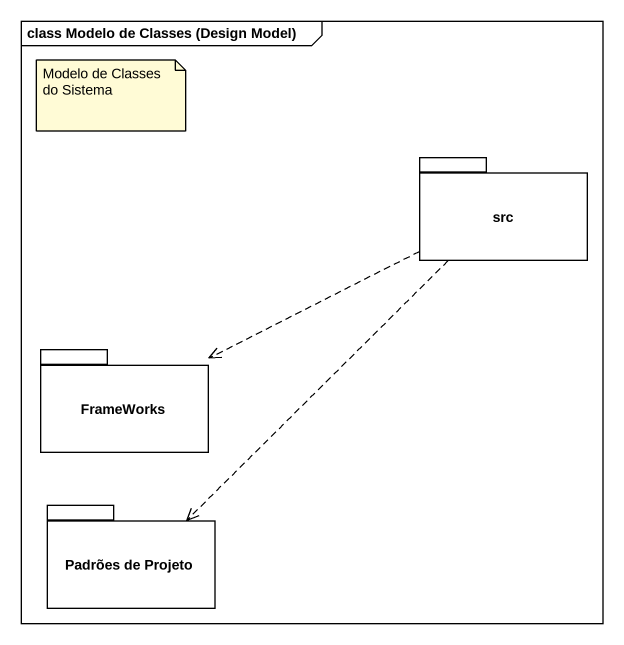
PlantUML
@startuml
mainframe class Modelo de Classes (Design Model)
package src {
}
package FrameWorks {
}
package "Padrões de Projeto" as Padrões_de_Projeto {
}
src .left.> FrameWorks
src ..> Padrões_de_Projeto
note as N1
  Modelo de Classes do Sistema
end note
@enduml
